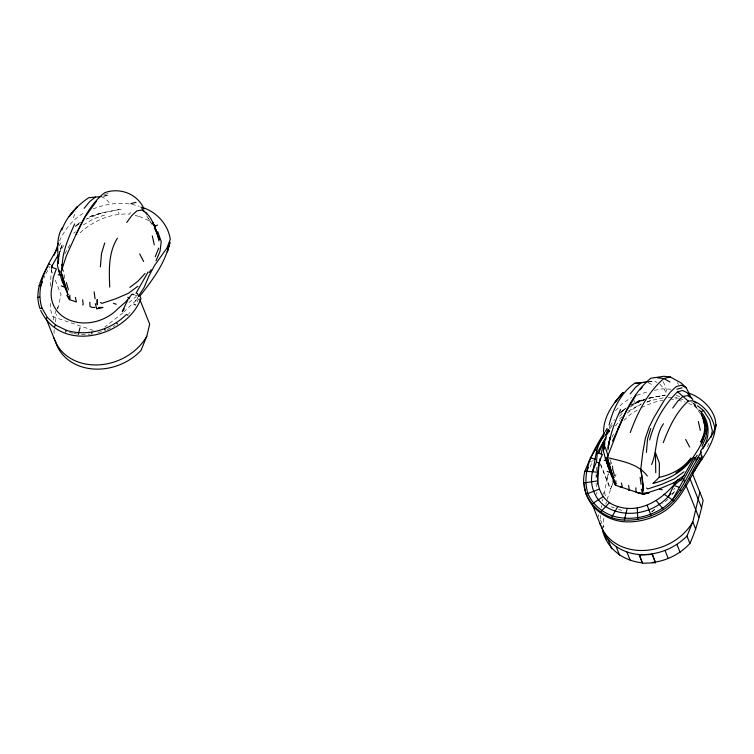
<?xml version="1.0" encoding="UTF-8"?>
<svg xmlns="http://www.w3.org/2000/svg" width="754" height="754" viewBox="0 0 754 754"><rect width="100%" height="100%" fill="white"/><g stroke="black" fill="none" stroke-linecap="round" stroke-linejoin="round"><path stroke-width="0.57" stroke-dasharray="3.77 2.83" d="M50.254 286.209L51.432 269.527M596.009 477.339L596.471 467.31M59.453 256.907L59.623 253.382L62.073 244.777L59.264 252.835M605.528 441.288L608.092 430.336L604.595 440.487M596.734 494.417L596.914 492.098M600.156 518.884L600.504 515.491M64.175 278.499L64.514 275.502L63.345 269.734M130.178 212.242L129.848 214.155C110.602 212.741 91.385 221.544 77.822 234.909M678.459 398.357L676.187 397.801L675.867 399.714L671.569 399.677M55.306 321.996L56.71 314.361M57.719 308.904L61.027 294.569L54.505 278.245M601.315 507.555L601.72 505.378M602.521 501.014L602.927 498.828M596.188 477.348L596.65 475.152M607.903 474.53L607.045 480.128M603.087 494.238A51.187 42.073 -21.8 0 1 604.133 492.287L608.61 473.587M610.702 464.86L610.778 462.532L612.955 467.98M605.858 504.049L606.452 501.806M58.935 254.673L61.696 245.672M604.944 440.242L607.715 431.231M607.045 499.572L612.559 483.964M600.523 463.804L610.646 489.129L612.493 482.786M614.416 477.621L616.018 474.662L614.859 477.763M73.317 217.812L75.768 211.62M44.109 277.745L44.92 275.728M590.005 467.075L593.181 460.034M59.481 241.016C64.797 229.357 73.232 218.735 84.599 212.543M707.337 446.632L709.721 441.825M607.338 432.127L611.805 423.211L614.633 419.507M604.18 440.1L609.967 428.592L612.568 424.936M64.816 253.806L70.819 243.24M611.852 437.367L614.406 432.353M59.151 245.87L60.867 242.845L62.262 243.306L63.317 245.955L59.312 253.024M45.9 273.721L49.887 266.69M136.964 302.015L138.679 299.008M605.16 431.429L606.885 428.404L608.996 429.196L609.694 430.949L604.18 440.6M605.547 431.637L607.262 428.611L607.96 430.374L609.694 430.949M605.99 432.909L608.28 428.866L609.336 431.514L607.941 431.052L606.885 428.404M605.104 435.407L607.96 430.374M605.076 436.095L608.996 429.196M135.117 215.446L139.32 216.483L140.376 214.749M123.684 312.109L135.428 301.025L137.878 297.18M615.387 425.982L620.156 420.016M128.538 314.267L129.905 312.439M673.567 489.921L674.905 488.14M135.428 301.025L138.962 297.104M671.748 494.973L674.095 492.475M615.528 410.638L622.286 403.531L631.532 397.499M619.496 416.331L624.001 411.627M122.845 312.901L104.815 327.085M668.025 499.261L662.757 503.7M623.831 420.468L629.788 414.907L639.345 408.64M73.713 233.306L75.438 231.742M619.722 418.866L622.314 416.519M651.682 511.777L655.217 508.667M672.021 493.879L674.67 491.542M75.645 226.247L80.018 222.421M619.043 414.106L626.027 407.98M75.504 226.426L80.527 222.1L75.532 226.134M622.352 411.269L625.707 408.385L620.712 412.372M688.581 403.428L693.972 405.746L695.688 404.304M128.887 302.571L136.323 296.463M75.739 226.04L80.169 222.553M620.872 412.297L626.178 408.112M651.748 511.966L657.252 507.828M630.127 407.16L635.499 403.475L644.076 400.157M627.055 413.145L637.752 405.916L640.806 404.672M83.326 224.909L93.223 218.98L106.408 214.419M628.346 411.062L641.437 403.786M86.079 219.244L101.95 212.854L121.488 209.15L101.95 212.854L92.167 215.512L87.04 218.302M631.107 405.36L643.756 399.526M631.004 404.983L638.186 401.071L646.875 398.706M107.275 329.573L115.174 325.502M641.324 407.575L652.672 402.664L662.851 400.176M646.932 402.174L651.004 400.515L664.576 397.594M635.047 403.154L643.652 399.997M93.015 208.952C107.605 203.109 124.203 201.261 139.292 206.304M636.838 395.303L648.864 391.326M646.932 401.882L652.417 399.978M90.603 216.549L101.95 212.854M636.621 402.108L644.868 399.422M638.186 401.071L644.642 399.328M648.94 398.169L665.311 395.077M97.794 332.599L103.157 331.166M652.172 397.301L647.959 398.414L665.207 395.143M649.43 398.074L663.897 395.228M654.284 390.318L661.88 388.904L671.644 389.196M104.495 194.362L109.509 193.458M648.289 381.939L654.001 380.968L657.111 382.391M648.242 381.91L654.001 380.968M81.592 334.456L90.263 334.116M668.063 397.65L676.187 397.801M69.396 332.552L72.742 333.221M73.854 333.438L77.2 334.097M676.234 395.548L680.56 396.613M679.59 398.64L682.992 399.479M677.969 400.233L685.339 402.042M93.373 330.422L52.912 316.727L50.641 310.026L50.311 302.024M590.25 461.571L592.05 462.042M135.107 295.097L137.143 295.785M611.202 506.848L614.265 507.866M618.355 509.233L624.5 511.278M691.559 402.532L694.66 403.861M139.32 216.483L147.963 220.187L151.563 223.137M648.101 382.627L652.135 384.719L653.511 386.35M101.074 196.54L106.125 199.16L110.254 204.051M693.972 405.746L698.477 409.441M659.91 384.182L663.548 388.367L667.507 394.71M700.372 413.701L693.407 403.343L697.62 408.216M150.206 221.035L146.408 215.785M693.407 403.343L698.279 409.865M151.827 224.372L146.653 215.823M677.337 382.551L678.43 384.521M633.831 400.355L635.499 403.475M663.152 381.665L665.396 386.312L667.243 393.663M609.948 459.488L612.964 467.037M600.504 464.747L610.193 488.988M604.133 492.287L605.801 496.452M600.57 519.94L603.53 527.338L603.511 517.423M51.027 269.536L52.761 273.891M608.959 424.926L609.967 428.592M118.557 212.034L119.104 214.07M596.141 483.022L596.367 488.733M598.648 516.914A51.187 42.073 -21.8 0 1 598.478 514.699M53.129 320.064A51.187 42.083 -21.8 0 1 56.588 309.668M57.078 308.678A51.187 42.083 -21.8 0 1 58.124 306.727M54.137 333.325A51.187 42.083 -21.8 0 1 54.194 328.819M107.982 195.409L102.271 196.37L107.982 195.409"/><path stroke-width="1.13" d="M616.084 483.653L612.804 480.967L615.603 485.256L642.842 494.332L643.228 485.048L640.825 468.752L642.776 452.645L645.367 438.187L649.213 427.018L653.878 417.688L664.293 400.223L670.146 392.297L675.999 386.708L681.456 385.2L686.225 387.792L691.55 398.451M61.809 270.912L61.922 264.447M688.44 393.013C703.199 397.763 719.165 413.682 715.207 430.044C713.275 417.754 705.574 406.133 693.944 401.166M701.701 442.721L704.67 433.701L700.786 441.91C705.687 433.079 706.149 422.447 701.06 413.597L705.989 423.673C706.743 437.329 698.647 449.327 691.154 460.063C681.936 472.626 667.648 479.544 652.955 483.512L659.25 477.301C671.748 474.737 683.303 468.338 690.966 457.961M69.858 295.219L69.594 299.696L76.399 301.968L75.409 297.415M606.866 461.486L610.061 472.438L615.603 485.256L615.867 480.779M58.322 263.523L58.708 257.991M604.34 449.082L604.793 442.447M597.517 483.945L598.902 465.331M61.847 230.045C66.418 216.794 77.125 205.569 88.708 197.708L101.074 196.54M603.586 432.193C603.407 416.651 613.191 403.428 623.2 392.457L615.198 401.986L623.2 392.457M100.395 266.888L101.498 253.523L104.74 242.948M646.414 452.457L647.516 439.082L650.749 428.508M58.237 255.974L57.417 265.446L59.726 274.569M604.256 441.533L603.436 451.005L605.735 460.128L609.609 469.063M670.909 493.484C656.329 512.758 626.555 519.694 605.688 506.603C594.538 499.007 589.213 484.86 592.465 471.787C595.962 459.045 595.029 446.622 604.265 435.935M604.585 432.447C593.209 450.204 581.08 471.759 587.922 493.502C592.427 504.247 601.654 511.985 612.474 515.915C629.307 521.033 647.733 517.612 662.464 508.281C680.334 496.33 687.299 474.926 698.355 457.508L700.08 458.083C688.911 475.831 681.71 497.48 663.52 509.591C651.786 516.924 638.148 520.703 624.312 520.053C599.892 519.365 577.941 496.019 584.925 471.212L592.465 471.787L596.442 461.985L597.3 452.72L596.244 450.072L594.849 449.61M57.427 248.905C46.267 265.992 35.363 287.057 41.913 307.943L40.028 308.669C34.703 294.022 40.028 278.584 48.152 266.115M681.126 480.666L678.063 479.638C664.491 497.979 641.616 514.237 617.809 506.518C595.029 500.034 593.766 472.522 602.399 454.417L597.3 452.72M655.48 562.748L652.21 554.02L655.48 562.748L642.474 563.266L639.204 554.539C656.885 555.472 674.472 548.639 686.951 536.103L692.794 521.843L699.882 492.23M642.474 563.266L639.204 554.539C622.908 553.182 605.632 543.229 601.72 526.452M51.611 268.424L52.177 265.116M607.931 450.006C609.656 435.85 614.557 422.315 620.665 409.497M652.276 562.437C666.517 561.004 680.183 554.001 689.891 543.464C696.178 529.77 700.061 515.105 703.143 500.402L692.653 474.162M608.054 448.008L610.109 437.518L608.167 446.01M710.909 437.499L712.332 430.779L709.637 420.063L703.605 410.6L697.45 405.699M598.29 467.461L598.751 465.265M598.987 464.162L600.222 458.441M601.211 453.851L603.935 441.25M55.353 341.006A51.187 42.083 -21.8 0 0 91.291 368.81A51.187 42.083 -21.8 0 0 140.941 350.544L146.776 336.275L149.688 324.126L139.678 299.093M714.943 431.175C711.823 446.868 701.192 459.855 692.785 473.107M78.293 334.493L79.981 327.811M624.312 520.053L627.253 508.394M649.656 439.978C654.265 421.929 664.331 404.766 677.592 391.703L682.643 390.515L687.026 392.617L690.457 397.33M609.166 424.587C613.153 408.875 621.042 392.646 634.717 383.268L646.027 382.155M170.206 242.26L167.322 251.911L169.198 244.484C164.711 263.994 151.893 280.808 139.669 296.313M651.588 464.558C657.394 451.363 654.934 436.019 663.445 423.757M54.203 255.163L58.473 243.09M62.705 275.361L62.742 277.613L68.001 294.965L61.065 271.94L66.475 255.587L76.484 233.533M61.065 271.94L62.554 267.482M598.761 453.286L603.756 441.118M663.294 442.636C668.977 427.593 676.112 412.004 688.298 401.128L692.643 400.723L696.234 403.136M630.24 432.579C637.554 412.692 647.479 392.561 663.822 378.565L670.24 376.934L681.201 382.994L686.225 387.792M716.3 424.841L712.879 433.729L700.56 451.024L701.946 459.252M615.603 485.256L607.083 457.499C618.714 429.959 626.81 398.14 650.73 378.282L663.803 376.293L670.24 376.934M155.23 256.756L158.66 248.141M701.239 442.315L704.67 433.701M42.469 281.77L40.839 285.804L38.916 285.653M584.925 471.212L589.553 459.808L604.406 433.644M586.848 471.363L588.488 467.329M156.003 260.733L160.018 251.393L161.243 241.657L157.699 231.516M702.021 446.293L706.027 436.952L707.252 427.216L703.718 417.075M622.493 419.092L612.484 441.147M62.017 228C56.936 237.124 57.21 247.925 58.388 257.981M74.655 223.938C68.784 237.18 62.516 251.129 62.186 265.794M702.813 448.828C710.447 436.924 710.07 420.044 699.382 410.176M76.135 234.39L85.127 216.926L96.324 201.375M617.714 429.328L626.329 411.118L635.905 395.237M76.833 232.675C83.826 218.057 91.592 202.779 104.712 192.722C119.745 187.086 137.756 193.948 144.042 208.971M127.831 299.932L122.233 311.487L124.231 308.81M668.251 497.046L673.84 485.491L682.106 478.696L694.142 457.489L695.537 457.951L696.592 460.6M117.426 238.198C108.171 252.826 109.104 270.554 109.726 287.133M672.483 499.902L695.537 457.951M701.239 451.863L696.055 460.741M58.162 255.041L51.281 267.161L56.38 268.858L53.298 277.378L52.064 286.652A39.415 32.394 -21.8 0 0 71.79 320.959A39.415 32.394 -21.8 0 0 118.001 308.631L126.012 301.619L132.054 294.079L134.089 294.757M65.56 331.939L66.465 330.356C87.511 336.793 111.149 329.856 126.474 314.343L127.926 315.323M148.133 271.93L136.088 293.136L137.482 293.598L138.548 296.247M596.602 454.012L604.18 440.6M611.579 517.498L617.809 506.518M700.164 459.761L702.266 456.047M82.714 305.05L83.213 304.239L82.62 299.819M628.732 490.609L629.222 489.798L628.638 485.378M138.5 296.218L144.023 287.566L149.113 275.719L154.551 265.465L166.86 248.17L170.281 239.282C168.057 224.362 156.653 211.987 142.431 207.454M149.217 272.505L151.186 269.668M695.226 458.064L697.205 455.228M126.7 222.496L131.837 215.54L136.926 210.856L141.629 210.055C149.707 213.674 153.222 222.468 155.88 230.328L152.666 221.864M672.719 408.055L677.855 401.1L682.945 396.416L687.648 395.624L691.625 397.886L692.803 399.677M640.155 389.705L642.342 386.934M84.175 208.321L89.745 201.507L95.494 197.039M630.184 393.88L635.754 387.066L641.503 382.598L647.092 382.099M145.041 273.448L138.105 281.072L129.877 287.378M691.06 459.016L684.123 466.632L675.895 472.937M692.511 472.909L694.924 470.355M54.448 326.548L55.777 325.144L66.465 330.356M600.457 512.107L609.59 502.503M137.925 286.237L128.406 293.278L115.89 298.725L101.884 303.362L100.48 302.458M683.944 471.797L674.415 478.847L661.899 484.285L647.893 488.922L646.489 488.017M641.305 489.261L642.842 494.332L659.392 488.884L673.822 482.814L684.019 475.529M45.74 318.593L47.408 317.491L55.777 325.144M591.758 504.162L603.134 496.613M152.468 223.872L155.173 226.087L157.586 225.041M701.182 411.646L703.605 410.6M586.046 494.228L598.912 489.261M95.287 303.702L96.823 308.772L100.81 307.462M130.781 203.646L136.031 202.298M676.8 389.205L682.05 387.858M96.823 308.772L102.987 307.472L98.501 307.443M642.842 494.332L649.005 493.031L644.51 493.003M37.7 297.434L39.67 297.133M583.719 482.994L597.187 480.939M639.156 554.982L652.172 554.463M58.152 274.88L60.527 274.833M604.161 460.44L606.546 460.392M634.717 383.268L640.184 383.239M95.042 307.425L92.073 307.406L90.018 306.501L89.83 302.222M641.051 492.984L638.082 492.965L636.027 492.06L635.839 487.781M592.465 471.787L598.082 472.211M657.347 377.773L663.822 378.565L669.986 381.976M608.761 463.173L607.083 457.499C621.268 461.146 638.186 463.474 647.347 476.038M602.389 529.694C606.64 548.761 623.511 561.146 642.521 562.823M113.373 303.325L116.267 304.258M659.392 488.884L662.276 489.817M48.831 264.051L50.226 264.513M682.106 478.696L683.501 479.158L684.557 481.806M590.288 457.64L595.387 459.337M673.84 485.491L678.939 487.188M596.442 461.985L599.317 462.937M607.196 471.457L610.061 472.438M61.187 285.898L64.052 286.878M679.995 489.836L681.673 490.515M133.986 304.277L135.663 304.955M664.02 494.19L673.935 500.882M619.703 486.622L622.418 487.527L621.428 482.984M70.065 298.094L66.795 295.408L69.594 299.696L68.256 296.614M688.298 401.128L677.592 391.703M673.822 482.814L675.358 484.172M127.803 297.255L129.339 298.612M153.741 224.72L155.173 226.087M656.3 500.637L663.52 509.591M116.446 322.721L117.501 324.031M141.007 207.058L144.438 211.77M154.994 229.075L159.499 239.518M145.616 212.317L146.794 214.117M41.913 307.943L47.408 317.491M40.735 310.422C60.678 353.475 125.899 337.726 140.979 298.584L140.272 296.822M685.678 439.441L689.665 447.084M139.669 253.881L143.646 261.515M705.989 423.673L702.276 416.519L705.518 425.077M608.214 456.274L605.245 447.16M156.257 230.96L154.815 227.472L157.473 233.881M700.08 458.083L700.786 459.846C689.618 477.584 682.408 499.233 664.217 511.353C652.493 518.677 638.855 522.465 625.009 521.815C605.019 520.58 585.472 505.755 584.416 484.747M689.59 477.772L701.691 508.064M685.697 484.652L698.826 517.508M695.772 529.299L692.794 521.843A51.187 42.073 -21.8 0 1 642.7 550.495A51.187 42.073 -21.8 0 1 600.005 523.436M676.932 544.482L680.089 552.39M616.263 546.895L619.571 555.18M592.946 506.057L600.721 525.51M46.069 318.339L54.703 339.941M686.951 536.103L689.891 543.464M665.085 550.59L668.242 558.507M626.942 552.107L630.08 559.968M607.884 539.251L611.701 548.799M651.202 515.953L647.177 505.35M104.599 328.838L105.192 330.384M612.144 474.681L614.01 480.524M607.083 457.499L613.615 478.988M703.199 419.846L705.047 426.491M157.181 234.277L159.037 240.922M605.566 457.819L607.903 466.283L612.54 476.707M58.972 270.139L61.885 280.724L66.531 291.138M612.38 468.083L614.406 475.482M66.361 282.524L68.388 289.913M698.327 421.524L700.296 430.364M152.308 235.964L154.278 244.805M604.934 533.691L606.103 538.987M61.753 274.145L63.6 283.504M640.825 468.752L643.266 488.865M640.146 477.339L641.07 484.37M94.137 291.779L95.061 298.81M637.271 507.989L637.827 519.515M91.734 332.269L91.818 333.956M659.25 477.301L659.392 463.088L655.452 452.636L655.744 472.692M643.228 485.048L643.266 490.27M146.776 336.275A51.187 42.083 -21.8 0 1 96.682 364.945A51.187 42.083 -21.8 0 1 53.986 337.867M97.247 303.306L97.247 304.71L97.209 299.479L97.247 303.306M72.704 212.176L69.18 216.426L77.191 206.898L72.704 212.176"/></g></svg>
